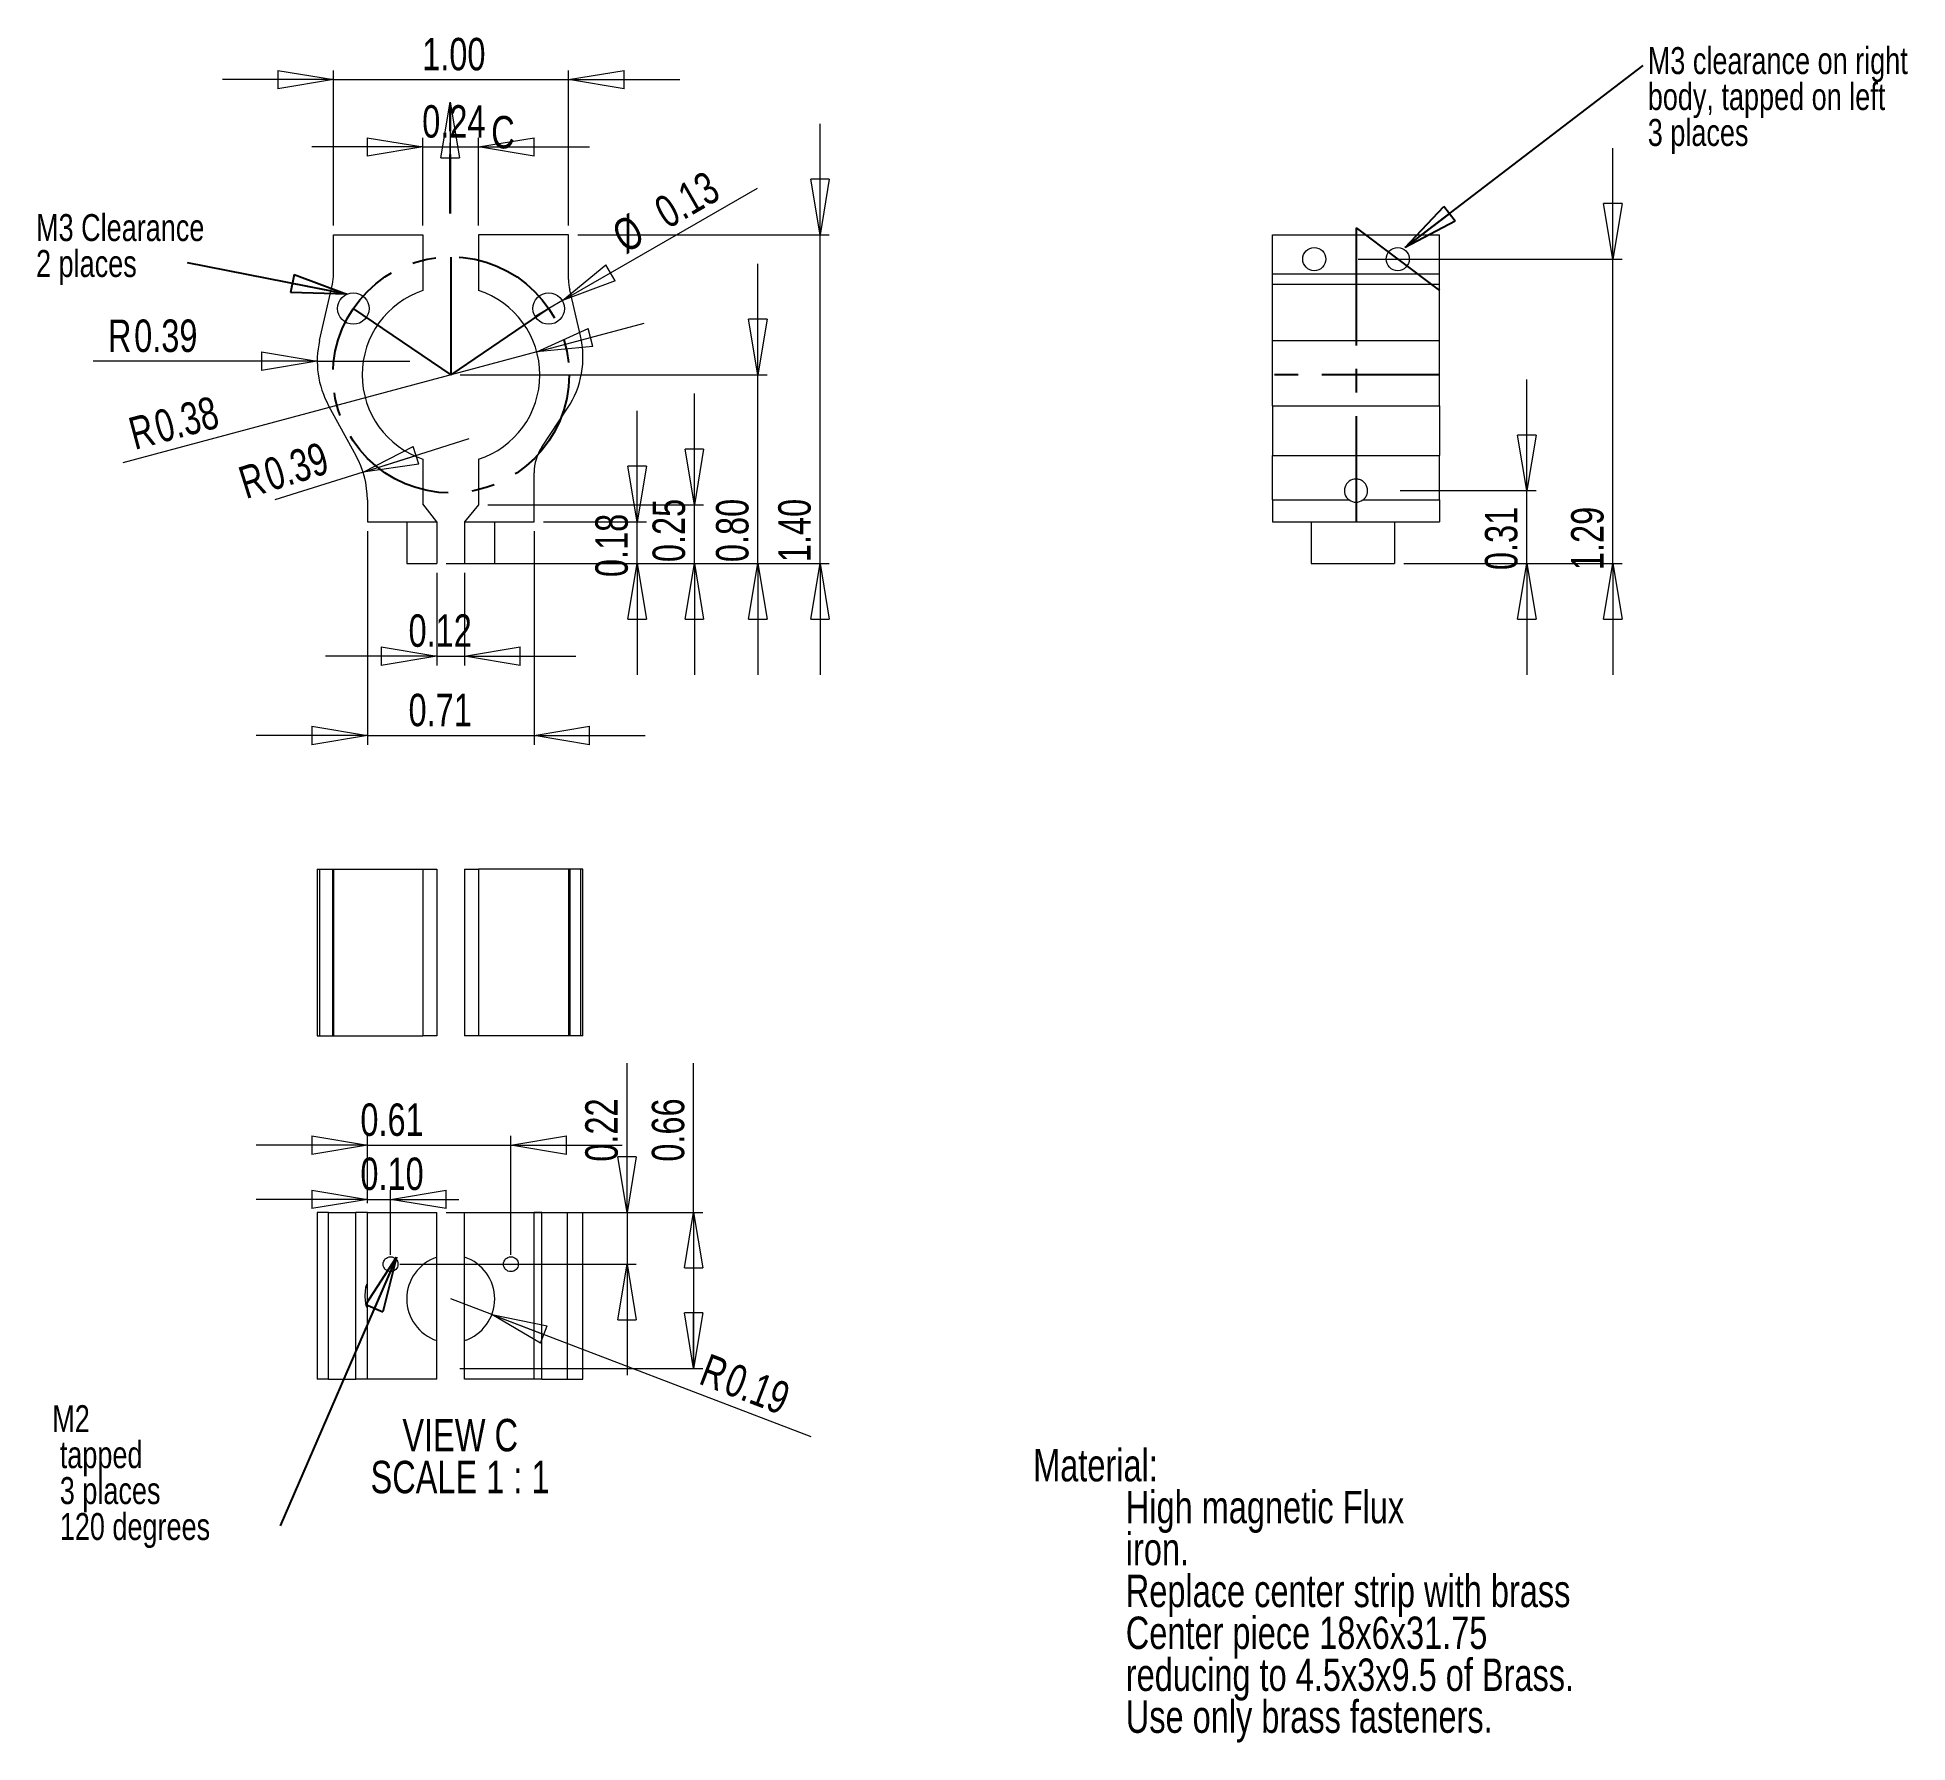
# Model space of a CAD drawing. Header units: inches. Extents: x 0.72 to 8.67, y 1.09 to 8.34.
import ezdxf

# ---------------------------------------------------------------- set-up
doc = ezdxf.new("R2010")
doc.units = ezdxf.units.IN
doc.header["$MEASUREMENT"] = 0
for name, pattern in [('CENTERX2', [0.8, 0.5, -0.1, 0.1, -0.1]), ('HIDDEN', [0.075, 0.05, -0.025]), ('PHANTOM', [0.5, 0.25, -0.05, 0.05, -0.05, 0.05, -0.05])]:
    doc.linetypes.add(name, pattern=pattern)
doc.styles.add('SLDTEXTSTYLE0', font='TXT', dxfattribs={"width": 0.75})
doc.dimstyles.new('SLDDIMSTYLE0', dxfattribs={"dimtxt": 0.137795, "dimasz": 0.23622, "dimexe": 0, "dimexo": 0.0625, "dimgap": 0.034449, "dimtad": 1, "dimtoh": 1, "dimrnd": 1e-09, "dimzin": 12, "dimdsep": 46, "dimtxsty": 'SLDTEXTSTYLE0', "dimblk1": 'CLOSED', "dimblk2": 'CLOSED', "dimsah": 1, "dimcen": 0.09, "dimadec": 0, "dimazin": 0, "dimtfac": 1, "dimtofl": 0, "dimtmove": 1, "dimatfit": 3, "dimldrblk": 'CLOSED', "dimfxl": 1, "dimtolj": 1, "dimtzin": 12, "dimarcsym": 0})
doc.dimstyles.new('SLDDIMSTYLE1', dxfattribs={"dimtxt": 0.137795, "dimasz": 0.23622, "dimexe": 0, "dimexo": 0.0625, "dimgap": 0.034449, "dimtad": 1, "dimtoh": 1, "dimrnd": 1e-09, "dimzin": 12, "dimdsep": 46, "dimtxsty": 'SLDTEXTSTYLE0', "dimblk1": 'CLOSED', "dimblk2": 'CLOSED', "dimsah": 1, "dimcen": 0.09, "dimadec": 0, "dimazin": 0, "dimtfac": 1, "dimtofl": 0, "dimtmove": 0, "dimatfit": 3, "dimldrblk": 'CLOSED', "dimfxl": 1, "dimtolj": 1, "dimtzin": 12, "dimarcsym": 0})
doc.dimstyles.new('SLDDIMSTYLE2', dxfattribs={"dimtxt": 0.137795, "dimasz": 0.23622, "dimexe": 0, "dimexo": 0.0625, "dimgap": 0.034449, "dimtad": 1, "dimtoh": 1, "dimrnd": 1e-09, "dimzin": 12, "dimdsep": 46, "dimtxsty": 'SLDTEXTSTYLE0', "dimblk1": 'CLOSED', "dimblk2": 'CLOSED', "dimsah": 1, "dimcen": 0.09, "dimadec": 0, "dimazin": 0, "dimtfac": 1, "dimtofl": 0, "dimtmove": 0, "dimatfit": 3, "dimldrblk": 'CLOSED', "dimfxl": 1, "dimtolj": 1, "dimtzin": 12, "dimarcsym": 0})
doc.dimstyles.new('SLDDIMSTYLE3', dxfattribs={"dimtxt": 0.137795, "dimasz": 0.23622, "dimexe": 0, "dimexo": 0.0625, "dimgap": 0.034449, "dimtad": 1, "dimtoh": 1, "dimrnd": 1e-09, "dimzin": 12, "dimdsep": 46, "dimtxsty": 'SLDTEXTSTYLE0', "dimblk1": 'CLOSED', "dimblk2": 'CLOSED', "dimsah": 1, "dimcen": 0.09, "dimadec": 0, "dimazin": 0, "dimtfac": 1, "dimtmove": 0, "dimatfit": 3, "dimldrblk": 'CLOSED', "dimfxl": 1, "dimtolj": 1, "dimtzin": 12, "dimarcsym": 0})
doc.dimstyles.new('SLDDIMSTYLE4', dxfattribs={"dimtxt": 0.137795, "dimasz": 0.23622, "dimexe": 0, "dimexo": 0.0625, "dimgap": 0.034449, "dimtad": 1, "dimtoh": 1, "dimrnd": 1e-09, "dimzin": 4, "dimdsep": 46, "dimtxsty": 'SLDTEXTSTYLE0', "dimblk1": 'CLOSED', "dimblk2": 'CLOSED', "dimsah": 1, "dimcen": 0.09, "dimadec": 0, "dimazin": 0, "dimtfac": 1, "dimtofl": 0, "dimtmove": 0, "dimatfit": 3, "dimldrblk": 'CLOSED', "dimfxl": 1, "dimtolj": 1, "dimtzin": 12, "dimarcsym": 0})
doc.dimstyles.new('SLDDIMSTYLE5', dxfattribs={"dimtxt": 0.23622, "dimasz": 0.23622, "dimexe": 0, "dimexo": 0.0625, "dimgap": 0.059055, "dimtad": 0, "dimtih": 1, "dimtoh": 1, "dimdec": 0, "dimrnd": 1e-09, "dimzin": 0, "dimdsep": 46, "dimtxsty": 'Standard', "dimblk1": 'CLOSED', "dimblk2": 'CLOSED', "dimsah": 1, "dimcen": 0.09, "dimadec": 0, "dimazin": 0, "dimtfac": 1, "dimtdec": 0, "dimtofl": 0, "dimtmove": 0, "dimatfit": 3, "dimldrblk": 'CLOSED', "dimfxl": 1, "dimtolj": 1, "dimtzin": 0, "dimarcsym": 0})
doc.dimstyles.new('SLDDIMSTYLE6', dxfattribs={"dimtxt": 0.137795, "dimasz": 0.23622, "dimexe": 0, "dimexo": 0.0625, "dimgap": 0.034449, "dimtad": 1, "dimtoh": 1, "dimrnd": 1e-09, "dimzin": 12, "dimdsep": 46, "dimtxsty": 'SLDTEXTSTYLE0', "dimblk1": 'CLOSED', "dimblk2": 'CLOSED', "dimsah": 1, "dimcen": 0.09, "dimadec": 0, "dimazin": 0, "dimtfac": 1, "dimtofl": 0, "dimtmove": 0, "dimatfit": 3, "dimldrblk": 'CLOSED', "dimfxl": 1, "dimtolj": 1, "dimtzin": 12, "dimarcsym": 0})

# ---------------------------------------------------------------- blocks, each defined once
blk = doc.blocks.new('SW_NOTE_0')
at = {"color": 0, "linetype": 'Continuous', "lineweight": 0, "attachment_point": 1, "style": 'SLDTEXTSTYLE0'}
for s, insert, char_height in [('Material:', (0, 0.1776), 0.1378), ('High magnetic Flux', (0.3937, -0.0005), 0.137795), ('iron.', (0.3937, -0.1787), 0.1378), ('Replace center strip with brass', (0.3937, -0.3569), 0.137795), ('Center piece 18x6x31.75', (0.3937, -0.5351), 0.137795), ('reducing to 4.5x3x9.5 of Brass.', (0.3937, -0.7133), 0.137795), ('Use only brass fasteners.', (0.3937, -0.8914), 0.137795)]:
    blk.add_mtext(s, dxfattribs=dict(at, insert=insert, char_height=char_height))
blk = doc.blocks.new('_CLOSED')
at = {"color": 0, "linetype": 'ByBlock', "lineweight": -2}
for p, q in [((-1, 0.166667), (0, 0)), ((-1, 0.166667), (-1, -0.166667)), ((0, 0), (-1, -0.166667)), ((0, 0), (-1, 0))]:
    blk.add_line(p, q, dxfattribs=at)
blk = doc.blocks.new('*D3')
at = {"color": 7, "linetype": 'Continuous', "lineweight": 0}
for q in [(3.2998, 7.1235), (1.0843, 6.5292)]:
    blk.add_line((2.8435, 7.0011), q, dxfattribs=at)
at = {"color": 7, "linetype": 'Continuous', "lineweight": 0, "xscale": 0.2362204724, "yscale": 0.2362204724, "rotation": 195.0153795132}
blk.add_blockref('_CLOSED', (2.8435, 7.0011, -0.0096), dxfattribs=at)
at = {"color": 7, "linetype": 'Continuous', "lineweight": 0, "char_height": 0.1378, "attachment_point": 1, "rotation": 15, "style": 'SLDTEXTSTYLE0'}
for s, insert in [('0.38', (1.2063, 6.7458)), ('R', (1.0987, 6.717))]:
    blk.add_mtext(s, dxfattribs=dict(at, insert=insert))
blk = doc.blocks.new('*D4')
at = {"color": 7, "linetype": 'Continuous', "lineweight": 0}
for p, q in [((3.2698, 6.2784), (3.2698, 6.7508)), ((2.8712, 6.2784), (3.3091, 6.2784)), ((3.2698, 6.1012), (3.2698, 6.2784)), ((2.4578, 6.1012), (3.3091, 6.1012)), ((3.2698, 6.1012), (3.2698, 5.6288))]:
    blk.add_line(p, q, dxfattribs=at)
at = {"color": 7, "linetype": 'Continuous', "lineweight": 0, "xscale": 0.2362204724, "yscale": 0.2362204724}
for p, rotation in [((3.2698, 6.2784, -0.0096), 270), ((3.2698, 6.1012, -0.0096), 90)]:
    blk.add_blockref('_CLOSED', p, dxfattribs=dict(at, rotation=rotation))
at = {"color": 7, "linetype": 'Continuous', "lineweight": 0, "insert": (3.0921, 6.0439), "char_height": 0.1378, "attachment_point": 1, "rotation": 90, "style": 'SLDTEXTSTYLE0'}
blk.add_mtext('0.18', dxfattribs=at)
blk = doc.blocks.new('*D5')
at = {"color": 7, "linetype": 'Continuous', "lineweight": 0}
for p, q in [((3.513, 6.3516), (3.513, 6.8241)), ((2.635, 6.3516), (3.5524, 6.3516)), ((3.513, 6.1012), (3.513, 6.3516)), ((2.7039, 6.1012), (3.5524, 6.1012)), ((3.513, 6.1012), (3.513, 5.6288))]:
    blk.add_line(p, q, dxfattribs=at)
at = {"color": 7, "linetype": 'Continuous', "lineweight": 0, "xscale": 0.2362204724, "yscale": 0.2362204724}
for p, rotation in [((3.513, 6.3516, -0.0096), 270), ((3.513, 6.1012, -0.0096), 90)]:
    blk.add_blockref('_CLOSED', p, dxfattribs=dict(at, rotation=rotation))
at = {"color": 7, "linetype": 'Continuous', "lineweight": 0, "insert": (3.3354, 6.1074), "char_height": 0.1378, "attachment_point": 1, "rotation": 90, "style": 'SLDTEXTSTYLE0'}
blk.add_mtext('0.25', dxfattribs=at)
blk = doc.blocks.new('*D6')
at = {"color": 7, "linetype": 'Continuous', "lineweight": 0}
for q in [(2.5555, 6.6324), (1.7295, 6.3717)]:
    blk.add_line((2.1049, 6.4902), q, dxfattribs=at)
at = {"color": 7, "linetype": 'Continuous', "lineweight": 0, "xscale": 0.2362204724, "yscale": 0.2362204724, "rotation": 197.5111524532}
blk.add_blockref('_CLOSED', (2.1049, 6.4902, -0.0096), dxfattribs=at)
at = {"color": 7, "linetype": 'Continuous', "lineweight": 0, "char_height": 0.1378, "attachment_point": 1, "rotation": 17.51115, "style": 'SLDTEXTSTYLE0'}
for s, insert in [('0.39', (1.6715, 6.5397)), ('R', (1.5653, 6.5062))]:
    blk.add_mtext(s, dxfattribs=dict(at, insert=insert))
blk = doc.blocks.new('*D7')
at = {"color": 7, "linetype": 'Continuous', "lineweight": 0}
for q in [(0.9582, 6.9616), (2.304, 6.9616)]:
    blk.add_line((1.9103, 6.9616), q, dxfattribs=at)
at = {"color": 7, "linetype": 'Continuous', "lineweight": 0, "xscale": 0.2362204724, "yscale": 0.2362204724}
blk.add_blockref('_CLOSED', (1.9103, 6.9616, -0.0096), dxfattribs=at)
at = {"color": 7, "linetype": 'Continuous', "lineweight": 0, "char_height": 0.1378, "attachment_point": 1, "style": 'SLDTEXTSTYLE0'}
for s, insert in [('R', (1.0207, 7.1387)), ('0.39', (1.1322, 7.1387))]:
    blk.add_mtext(s, dxfattribs=dict(at, insert=insert))
blk = doc.blocks.new('*D8')
at = {"color": 7, "linetype": 'Continuous', "lineweight": 0}
for q in [(3.7811, 7.6977), (2.836, 7.1521)]:
    blk.add_line((2.952, 7.219), q, dxfattribs=at)
at = {"color": 7, "linetype": 'Continuous', "lineweight": 0, "xscale": 0.2362204724, "yscale": 0.2362204724, "rotation": 210}
blk.add_blockref('_CLOSED', (2.952, 7.219, -0.0096), dxfattribs=at)
at = {"color": 7, "linetype": 'Continuous', "lineweight": 0, "char_height": 0.1378, "attachment_point": 1, "rotation": 30, "style": 'SLDTEXTSTYLE0'}
for s, insert in [('0.13', (3.3302, 7.6409)), ('%%c', (3.1504, 7.5371))]:
    blk.add_mtext(s, dxfattribs=dict(at, insert=insert))
blk = doc.blocks.new('*D9')
at = {"color": 7, "linetype": 'Continuous', "lineweight": 0}
for p, q in [((3.7828, 6.9034), (3.7828, 7.3758)), ((2.5182, 6.9034), (3.8222, 6.9034)), ((3.7828, 6.1012), (3.7828, 6.9034)), ((2.7039, 6.1012), (3.8222, 6.1012)), ((3.7828, 6.1012), (3.7828, 5.6288))]:
    blk.add_line(p, q, dxfattribs=at)
at = {"color": 7, "linetype": 'Continuous', "lineweight": 0, "xscale": 0.2362204724, "yscale": 0.2362204724}
for p, rotation in [((3.7828, 6.9034, -0.0096), 270), ((3.7828, 6.1012, -0.0096), 90)]:
    blk.add_blockref('_CLOSED', p, dxfattribs=dict(at, rotation=rotation))
at = {"color": 7, "linetype": 'Continuous', "lineweight": 0, "insert": (3.6052, 6.1074), "char_height": 0.1378, "attachment_point": 1, "rotation": 90, "style": 'SLDTEXTSTYLE0'}
blk.add_mtext('0.80', dxfattribs=at)
blk = doc.blocks.new('*D10')
at = {"color": 7, "linetype": 'Continuous', "lineweight": 0}
for p, q in [((4.0472, 7.4988), (4.0472, 7.9712)), ((3.0178, 7.4988), (4.0866, 7.4988)), ((4.0472, 6.1012), (4.0472, 7.4988)), ((2.7039, 6.1012), (4.0866, 6.1012)), ((4.0472, 6.1012), (4.0472, 5.6288))]:
    blk.add_line(p, q, dxfattribs=at)
at = {"color": 7, "linetype": 'Continuous', "lineweight": 0, "xscale": 0.2362204724, "yscale": 0.2362204724}
for p, rotation in [((4.0472, 7.4988, -0.0096), 270), ((4.0472, 6.1012, -0.0096), 90)]:
    blk.add_blockref('_CLOSED', p, dxfattribs=dict(at, rotation=rotation))
at = {"color": 7, "linetype": 'Continuous', "lineweight": 0, "insert": (3.8696, 6.1074), "char_height": 0.1378, "attachment_point": 1, "rotation": 90, "style": 'SLDTEXTSTYLE0'}
blk.add_mtext('1.40', dxfattribs=at)
blk = doc.blocks.new('*D11')
at = {"color": 7, "linetype": 'Continuous', "lineweight": 0}
for p, q in [((2.3594, 7.8722), (1.8869, 7.8722)), ((2.3594, 7.5381), (2.3594, 7.9116)), ((2.3594, 7.8722), (2.5956, 7.8722)), ((2.5956, 7.5381), (2.5956, 7.9116)), ((2.5956, 7.8722), (3.068, 7.8722))]:
    blk.add_line(p, q, dxfattribs=at)
at = {"color": 7, "linetype": 'Continuous', "lineweight": 0, "xscale": 0.2362204724, "yscale": 0.2362204724}
for p, rotation in [((2.3594, 7.8722, -0.0096), 360), ((2.5956, 7.8722, -0.0096), 180)]:
    blk.add_blockref('_CLOSED', p, dxfattribs=dict(at, rotation=rotation))
at = {"color": 7, "linetype": 'Continuous', "lineweight": 0, "insert": (2.3564, 8.0498), "char_height": 0.1378, "attachment_point": 1, "style": 'SLDTEXTSTYLE0'}
blk.add_mtext('0.24', dxfattribs=at)
blk = doc.blocks.new('*D12')
at = {"color": 7, "linetype": 'Continuous', "lineweight": 0}
for p, q in [((1.9796, 7.5381), (1.9796, 8.1977)), ((2.9784, 7.5381), (2.9784, 8.1977)), ((1.9796, 8.1583), (1.5072, 8.1583)), ((1.9796, 8.1583), (2.9784, 8.1583)), ((2.9784, 8.1583), (3.4509, 8.1583))]:
    blk.add_line(p, q, dxfattribs=at)
at = {"color": 7, "linetype": 'Continuous', "lineweight": 0, "xscale": 0.2362204724, "yscale": 0.2362204724}
blk.add_blockref('_CLOSED', (1.9796, 8.1583, -0.0096), dxfattribs=at)
at = {"color": 7, "linetype": 'Continuous', "lineweight": 0, "xscale": 0.2362204724, "yscale": 0.2362204724, "rotation": 180}
blk.add_blockref('_CLOSED', (2.9784, 8.1583, -0.0096), dxfattribs=at)
at = {"color": 7, "linetype": 'Continuous', "lineweight": 0, "insert": (2.3564, 8.3359), "char_height": 0.1378, "attachment_point": 1, "style": 'SLDTEXTSTYLE0'}
blk.add_mtext('1.00', dxfattribs=at)
blk = doc.blocks.new('*D13')
at = {"color": 7, "linetype": 'Continuous', "lineweight": 0}
for p, q in [((2.4184, 6.0619), (2.4184, 5.6682)), ((2.5365, 6.0619), (2.5365, 5.6682)), ((2.4184, 5.7075), (1.946, 5.7075)), ((2.4184, 5.7075), (2.5365, 5.7075)), ((2.5365, 5.7075), (3.009, 5.7075))]:
    blk.add_line(p, q, dxfattribs=at)
at = {"color": 7, "linetype": 'Continuous', "lineweight": 0, "xscale": 0.2362204724, "yscale": 0.2362204724}
for p, rotation in [((2.4184, 5.7075, -0.0096), 360), ((2.5365, 5.7075, -0.0096), 180)]:
    blk.add_blockref('_CLOSED', p, dxfattribs=dict(at, rotation=rotation))
at = {"color": 7, "linetype": 'Continuous', "lineweight": 0, "insert": (2.2983, 5.8852), "char_height": 0.1378, "attachment_point": 1, "style": 'SLDTEXTSTYLE0'}
blk.add_mtext('0.12', dxfattribs=at)
blk = doc.blocks.new('*D14')
at = {"color": 7, "linetype": 'Continuous', "lineweight": 0}
for p, q in [((2.1232, 6.239), (2.1232, 5.3307)), ((2.8318, 6.239), (2.8318, 5.3307)), ((2.1232, 5.3701), (1.6507, 5.3701)), ((2.1232, 5.3701), (2.8318, 5.3701)), ((2.8318, 5.3701), (3.3043, 5.3701))]:
    blk.add_line(p, q, dxfattribs=at)
at = {"color": 7, "linetype": 'Continuous', "lineweight": 0, "xscale": 0.2362204724, "yscale": 0.2362204724}
for p, rotation in [((2.1232, 5.3701, -0.0096), 360), ((2.8318, 5.3701, -0.0096), 180)]:
    blk.add_blockref('_CLOSED', p, dxfattribs=dict(at, rotation=rotation))
at = {"color": 7, "linetype": 'Continuous', "lineweight": 0, "insert": (2.2983, 5.5477), "char_height": 0.1378, "attachment_point": 1, "style": 'SLDTEXTSTYLE0'}
blk.add_mtext('0.71', dxfattribs=at)
blk = doc.blocks.new('SW_NOTE_1')
at = {"color": 0, "linetype": 'Continuous', "lineweight": 0, "attachment_point": 1, "style": 'SLDTEXTSTYLE0'}
for s, insert, char_height in [('M3 Clearance', (-0.643, 0.2074), 0.114583), ('2 places', (-0.643, 0.0547), 0.11458)]:
    blk.add_mtext(s, dxfattribs=dict(at, insert=insert, char_height=char_height))
blk = doc.blocks.new('SW_PROJECTIONARROW_0')
at = {"color": 0, "linetype": 'HIDDEN', "lineweight": 0}
blk.add_line((2.475, 7.59), (2.475, 8.0625), dxfattribs=at)
blk.add_line((2.475, 7.59), (2.475, 8.0625), dxfattribs=at)
at = {"color": 0, "linetype": 'PHANTOM', "lineweight": 30}
blk.add_line((2.475, 7.59), (2.475, 8.0625), dxfattribs=at)
at = {"color": 0, "linetype": 'Continuous', "lineweight": 15, "xscale": 0.2362204724, "yscale": 0.2362204724, "rotation": 90}
blk.add_blockref('_CLOSED', (2.475, 8.0625), dxfattribs=at)
blk.add_blockref('_CLOSED', (2.475, 8.0625), dxfattribs=at)
at = {"color": 0, "linetype": 'Continuous', "lineweight": 15, "insert": (2.6498, 8.0039), "char_height": 0.1378, "attachment_point": 1, "style": 'SLDTEXTSTYLE0'}
blk.add_mtext('C', dxfattribs=at)
blk.add_mtext('C', dxfattribs=at)
blk = doc.blocks.new('*D17')
at = {"color": 7, "linetype": 'Continuous', "lineweight": 0}
for p, q in [((7.0507, 6.4114), (7.0507, 6.8838)), ((6.512, 6.4114), (7.09, 6.4114)), ((7.0507, 6.1012), (7.0507, 6.4114)), ((6.5283, 6.1012), (7.09, 6.1012)), ((7.0507, 6.1012), (7.0507, 5.6288))]:
    blk.add_line(p, q, dxfattribs=at)
at = {"color": 7, "linetype": 'Continuous', "lineweight": 0, "xscale": 0.2362204724, "yscale": 0.2362204724}
for p, rotation in [((7.0507, 6.4114, 0.0015), 270), ((7.0507, 6.1012, 0.0015), 90)]:
    blk.add_blockref('_CLOSED', p, dxfattribs=dict(at, rotation=rotation))
at = {"color": 7, "linetype": 'Continuous', "lineweight": 0, "insert": (6.873, 6.0735), "char_height": 0.1378, "attachment_point": 1, "rotation": 90, "style": 'SLDTEXTSTYLE0'}
blk.add_mtext('0.31', dxfattribs=at)
blk = doc.blocks.new('*D18')
at = {"color": 7, "linetype": 'Continuous', "lineweight": 0}
for p, q in [((7.4169, 7.3954), (7.4169, 7.8678)), ((6.3348, 7.3954), (7.4562, 7.3954)), ((7.4169, 6.1012), (7.4169, 7.3954)), ((6.5283, 6.1012), (7.4562, 6.1012)), ((7.4169, 6.1012), (7.4169, 5.6288))]:
    blk.add_line(p, q, dxfattribs=at)
at = {"color": 7, "linetype": 'Continuous', "lineweight": 0, "xscale": 0.2362204724, "yscale": 0.2362204724}
for p, rotation in [((7.4169, 7.3954, 0.0015), 270), ((7.4169, 6.1012, 0.0015), 90)]:
    blk.add_blockref('_CLOSED', p, dxfattribs=dict(at, rotation=rotation))
at = {"color": 7, "linetype": 'Continuous', "lineweight": 0, "insert": (7.2392, 6.0735), "char_height": 0.1378, "attachment_point": 1, "rotation": 90, "style": 'SLDTEXTSTYLE0'}
blk.add_mtext('1.29', dxfattribs=at)
blk = doc.blocks.new('SW_NOTE_2')
at = {"color": 0, "linetype": 'Continuous', "lineweight": 0, "attachment_point": 1, "style": 'SLDTEXTSTYLE0'}
for s, insert, char_height in [('M3 clearance on right ', (0.0197, 0.0785), 0.114583), ('body, tapped on left', (0.0197, -0.0742), 0.114583), ('3 places', (0.0197, -0.227), 0.11458)]:
    blk.add_mtext(s, dxfattribs=dict(at, insert=insert, char_height=char_height))
blk = doc.blocks.new('*D20')
at = {"color": 7, "linetype": 'Continuous', "lineweight": 0}
for q in [(2.4775, 2.9753), (4.0076, 2.3905)]:
    blk.add_line((2.6522, 2.9085), q, dxfattribs=at)
at = {"color": 7, "linetype": 'Continuous', "lineweight": 0, "xscale": 0.2362204724, "yscale": 0.2362204724, "rotation": 159.0837631626}
blk.add_blockref('_CLOSED', (2.6522, 2.9085, 0.7027), dxfattribs=at)
at = {"color": 7, "linetype": 'Continuous', "lineweight": 0, "char_height": 0.1378, "attachment_point": 1, "rotation": 339.08376, "style": 'SLDTEXTSTYLE0'}
for s, insert in [('R', (3.5755, 2.7454)), ('0.19', (3.6796, 2.7056))]:
    blk.add_mtext(s, dxfattribs=dict(at, insert=insert))
blk = doc.blocks.new('*D21')
at = {"color": 7, "linetype": 'Continuous', "lineweight": 0}
for p, q in [((2.1232, 3.3825), (2.1232, 3.4378)), ((2.2218, 3.1623), (2.2218, 3.4378)), ((2.1232, 3.3984), (1.6507, 3.3984)), ((2.1232, 3.3984), (2.2218, 3.3984)), ((2.2218, 3.3984), (2.5125, 3.3984))]:
    blk.add_line(p, q, dxfattribs=at)
at = {"color": 7, "linetype": 'Continuous', "lineweight": 0, "xscale": 0.2362204724, "yscale": 0.2362204724}
blk.add_blockref('_CLOSED', (2.1232, 3.3984, 0.7027), dxfattribs=at)
at = {"color": 7, "linetype": 'Continuous', "lineweight": 0, "xscale": 0.2362204724, "yscale": 0.2362204724, "rotation": 180}
blk.add_blockref('_CLOSED', (2.2218, 3.3984, 0.7027), dxfattribs=at)
at = {"color": 7, "linetype": 'Continuous', "lineweight": 0, "insert": (2.0937, 3.5761), "char_height": 0.1378, "attachment_point": 1, "style": 'SLDTEXTSTYLE0'}
blk.add_mtext('0.10', dxfattribs=at)
blk = doc.blocks.new('*D22')
at = {"color": 7, "linetype": 'Continuous', "lineweight": 0}
for p, q in [((2.1232, 3.3825), (2.1232, 3.668)), ((2.7332, 3.1623), (2.7332, 3.668)), ((2.1232, 3.6286), (1.6507, 3.6286)), ((2.1232, 3.6286), (2.7332, 3.6286)), ((2.7332, 3.6286), (3.2056, 3.6286))]:
    blk.add_line(p, q, dxfattribs=at)
at = {"color": 7, "linetype": 'Continuous', "lineweight": 0, "xscale": 0.2362204724, "yscale": 0.2362204724}
blk.add_blockref('_CLOSED', (2.1232, 3.6286, 0.7027), dxfattribs=at)
at = {"color": 7, "linetype": 'Continuous', "lineweight": 0, "xscale": 0.2362204724, "yscale": 0.2362204724, "rotation": 180}
blk.add_blockref('_CLOSED', (2.7332, 3.6286, 0.7027), dxfattribs=at)
at = {"color": 7, "linetype": 'Continuous', "lineweight": 0, "insert": (2.0937, 3.8062), "char_height": 0.1378, "attachment_point": 1, "style": 'SLDTEXTSTYLE0'}
blk.add_mtext('0.61', dxfattribs=at)
blk = doc.blocks.new('*D23')
at = {"color": 7, "linetype": 'Continuous', "lineweight": 0}
for p, q in [((3.2269, 3.3432), (3.2269, 3.9775)), ((2.4578, 3.3432), (3.2663, 3.3432)), ((3.2269, 3.3432), (3.2269, 3.1229)), ((2.2611, 3.1229), (3.2663, 3.1229)), ((3.2269, 3.1229), (3.2269, 2.6505))]:
    blk.add_line(p, q, dxfattribs=at)
at = {"color": 7, "linetype": 'Continuous', "lineweight": 0, "xscale": 0.2362204724, "yscale": 0.2362204724}
for p, rotation in [((3.2269, 3.3432, 0.7027), 270), ((3.2269, 3.1229, 0.7027), 90)]:
    blk.add_blockref('_CLOSED', p, dxfattribs=dict(at, rotation=rotation))
at = {"color": 7, "linetype": 'Continuous', "lineweight": 0, "insert": (3.0493, 3.5587), "char_height": 0.1378, "attachment_point": 1, "rotation": 90, "style": 'SLDTEXTSTYLE0'}
blk.add_mtext('0.22', dxfattribs=at)
blk = doc.blocks.new('*D24')
at = {"color": 7, "linetype": 'Continuous', "lineweight": 0}
for p, q in [((3.5098, 3.3432), (3.5098, 3.9775)), ((3.0791, 3.3432), (3.5492, 3.3432)), ((3.5098, 3.3432), (3.5098, 2.68)), ((2.5169, 2.68), (3.5492, 2.68))]:
    blk.add_line(p, q, dxfattribs=at)
at = {"color": 7, "linetype": 'Continuous', "lineweight": 0, "xscale": 0.2362204724, "yscale": 0.2362204724}
for p, rotation in [((3.5098, 3.3432, 0.7027), 90), ((3.5098, 2.68, 0.7027), 270)]:
    blk.add_blockref('_CLOSED', p, dxfattribs=dict(at, rotation=rotation))
at = {"color": 7, "linetype": 'Continuous', "lineweight": 0, "insert": (3.3322, 3.5587), "char_height": 0.1378, "attachment_point": 1, "rotation": 90, "style": 'SLDTEXTSTYLE0'}
blk.add_mtext('0.66', dxfattribs=at)
blk = doc.blocks.new('SW_NOTE_3')
at = {"color": 0, "linetype": 'Continuous', "lineweight": 0, "attachment_point": 1, "style": 'SLDTEXTSTYLE0'}
for s, insert, char_height in [('VIEW C ', (0, 0.1776), 0.1378), ('SCALE 1 : 1', (-0.1353, -0.0005), 0.137795)]:
    blk.add_mtext(s, dxfattribs=dict(at, insert=insert, char_height=char_height))
blk = doc.blocks.new('SW_NOTE_4')
at = {"color": 0, "linetype": 'Continuous', "lineweight": 0, "attachment_point": 1, "style": 'SLDTEXTSTYLE0'}
for s, insert, char_height in [('M2 ', (-0.9684, 0.513), 0.11458), (' tapped', (-0.9684, 0.3602), 0.11458), (' 3 places', (-0.9684, 0.2074), 0.11458), (' 120 degrees', (-0.9684, 0.0546), 0.114583)]:
    blk.add_mtext(s, dxfattribs=dict(at, insert=insert, char_height=char_height))

msp = doc.modelspace()

# ---------------------------------------------------------------- linework, layer by layer
at = {"color": 7, "linetype": 'Continuous', "lineweight": 15}
for p, q in [((1.9796, 7.3322), (1.9796, 7.4988)), ((1.9796, 7.4988), (2.3594, 7.4988)), ((2.3594, 7.4988), (2.3594, 7.2615)), ((2.5956, 7.4988), (2.5956, 7.2624)), ((2.9784, 7.4988), (2.5956, 7.4988)), ((2.9784, 7.3091), (2.9784, 7.4988)), ((5.9707, 7.4988), (6.6793, 7.4988)), ((5.9707, 7.3322), (5.9707, 7.4988)), ((6.6793, 7.3322), (6.6793, 7.4988)), ((5.9707, 7.3322), (6.6793, 7.3322)), ((5.9707, 7.2885), (5.9707, 7.3322)), ((6.6793, 7.2885), (6.6793, 7.3322)), ((1.9201, 7.0491), (1.9747, 7.2885)), ((3.0293, 7.0688), (2.9836, 7.2642)), ((5.9707, 7.2885), (6.6793, 7.2885)), ((5.9707, 7.0491), (5.9707, 7.2885)), ((6.6793, 7.0491), (6.6793, 7.2885)), ((5.9707, 6.7724), (5.9707, 7.0491)), ((5.9707, 7.0491), (6.6793, 7.0491)), ((6.6793, 6.7724), (6.6793, 7.0491)), ((1.9588, 6.7724), (2.0747, 6.561)), ((2.8645, 6.5959), (2.9743, 6.7618)), ((5.9707, 6.7724), (6.6793, 6.7724)), ((5.9707, 6.7724), (5.9707, 6.561)), ((6.6793, 6.7724), (6.6793, 6.561)), ((2.3594, 6.5453), (2.3594, 6.3545)), ((2.5956, 6.5444), (2.5956, 6.3516)), ((5.9707, 6.561), (6.6793, 6.561)), ((5.9707, 6.3717), (5.9707, 6.561)), ((6.6793, 6.3717), (6.6793, 6.561)), ((2.8318, 6.2784), (2.8318, 6.4873)), ((2.1232, 6.3717), (2.1232, 6.2784)), ((5.9707, 6.3717), (6.2959, 6.3717)), ((5.9707, 6.3717), (5.9707, 6.2784)), ((6.3541, 6.3717), (6.6793, 6.3717)), ((6.6793, 6.3717), (6.6793, 6.2784)), ((2.4184, 6.2784), (2.3594, 6.3545)), ((2.5956, 6.3516), (2.5365, 6.2784)), ((2.1232, 6.2784), (2.4184, 6.2784)), ((2.4184, 6.2784), (2.4184, 6.1012)), ((2.5365, 6.2784), (2.8318, 6.2784)), ((2.5365, 6.2784), (2.5365, 6.1012)), ((5.9707, 6.2784), (6.6793, 6.2784)), ((6.134, 6.2784), (6.134, 6.1012)), ((6.4889, 6.2784), (6.4889, 6.1012)), ((2.2905, 6.1012), (2.4184, 6.1012)), ((2.5365, 6.1012), (2.6645, 6.1012)), ((6.134, 6.1012), (6.4889, 6.1012)), ((1.9103, 4.8024), (1.9201, 4.8024)), ((1.9201, 4.8024), (1.9201, 4.0937)), ((1.9201, 4.8024), (1.9747, 4.8024)), ((1.9747, 4.8024), (1.9747, 4.0937)), ((1.9747, 4.8024), (1.9796, 4.8024)), ((1.9796, 4.8024), (1.9796, 4.0937)), ((1.9796, 4.8024), (2.3594, 4.8024)), ((2.1013, 4.8024), (2.3594, 4.8024)), ((2.3594, 4.8024), (2.3594, 4.0937)), ((2.3594, 4.8024), (2.4184, 4.8024)), ((2.4184, 4.8024), (2.4184, 4.639)), ((2.5365, 4.8024), (2.5365, 4.639)), ((2.5365, 4.8024), (2.5956, 4.8024)), ((2.5956, 4.8024), (2.5956, 4.0937)), ((2.9784, 4.8024), (2.5956, 4.8024)), ((2.9784, 4.8024), (2.9784, 4.0937)), ((2.9836, 4.8024), (2.9784, 4.8024)), ((2.9836, 4.8024), (2.9836, 4.0937)), ((3.0293, 4.8024), (2.9836, 4.8024)), ((3.0293, 4.8024), (3.0293, 4.0937)), ((3.0397, 4.8024), (3.0293, 4.8024)), ((2.4184, 4.639), (2.4184, 4.2842)), ((2.5365, 4.639), (2.5365, 4.2842)), ((2.4184, 4.2842), (2.4184, 4.0937)), ((2.5365, 4.2842), (2.5365, 4.0937)), ((1.9103, 4.0937), (1.9201, 4.0937)), ((1.9201, 4.0937), (1.9747, 4.0937)), ((1.9747, 4.0937), (1.9796, 4.0937)), ((1.9796, 4.0937), (2.3594, 4.0937)), ((2.1013, 4.0937), (2.3594, 4.0937)), ((2.4184, 4.0937), (2.3594, 4.0937)), ((2.5956, 4.0937), (2.5365, 4.0937)), ((2.9784, 4.0937), (2.5956, 4.0937)), ((2.8563, 4.0937), (2.5956, 4.0937)), ((2.9836, 4.0937), (2.9784, 4.0937)), ((3.0293, 4.0937), (2.9836, 4.0937)), ((3.0397, 4.0937), (3.0293, 4.0937)), ((1.9588, 3.3432), (1.9103, 3.3432)), ((1.9588, 2.6345), (1.9588, 3.3432)), ((1.9588, 3.3432), (2.0747, 3.3432)), ((2.0747, 2.6345), (2.0747, 3.3432)), ((2.1232, 3.3432), (2.0747, 3.3432)), ((2.1232, 3.3432), (2.1013, 3.3432)), ((2.1232, 2.6345), (2.1232, 3.3432)), ((2.1232, 3.3432), (2.4184, 3.3432)), ((2.4184, 3.1527), (2.4184, 3.3432)), ((2.5365, 3.1527), (2.5365, 3.3432)), ((2.5365, 3.3432), (2.8318, 3.3432)), ((2.5956, 3.3432), (2.8318, 3.3432)), ((2.8318, 2.6345), (2.8318, 3.3432)), ((2.8645, 3.3432), (2.8318, 3.3432)), ((2.8645, 2.6345), (2.8645, 3.3432)), ((2.8645, 3.3432), (2.9743, 3.3432)), ((2.9743, 2.6345), (2.9743, 3.3432)), ((2.9743, 3.3432), (3.0397, 3.3432)), ((2.4184, 2.7979), (2.4184, 3.1527)), ((2.5365, 2.7979), (2.5365, 3.1527)), ((2.4184, 2.6345), (2.4184, 2.7979)), ((2.5365, 2.6345), (2.5365, 2.7979)), ((1.9588, 2.6345), (1.9103, 2.6345)), ((1.9588, 2.6345), (2.0747, 2.6345)), ((2.1232, 2.6345), (2.0747, 2.6345)), ((2.3594, 2.6345), (2.1013, 2.6345)), ((2.4184, 2.6345), (2.1232, 2.6345)), ((2.8318, 2.6345), (2.5365, 2.6345)), ((2.8563, 2.6345), (2.5956, 2.6345)), ((2.8645, 2.6345), (2.8318, 2.6345)), ((2.8645, 2.6345), (2.9743, 2.6345)), ((2.9743, 2.6345), (3.0397, 2.6345))]:
    msp.add_line(p, q, dxfattribs=at)
at = {"color": 7, "linetype": 'CENTERX2'}
for p, q in [((6.325, 7.5284), (6.325, 6.2784)), ((6.325, 7.5284), (6.6793, 7.2624)), ((2.4788, 6.9034), (2.4788, 7.4054)), ((2.4788, 6.9034), (2.0636, 7.1855)), ((2.4788, 6.9034), (2.894, 7.1855)), ((6.6793, 6.9034), (5.9707, 6.9034))]:
    msp.add_line(p, q, dxfattribs=at)
msp.add_circle((2.4788, 6.9034), 0.502, dxfattribs=at)
at = {"color": 7, "linetype": 'Continuous', "lineweight": 15}
for centre, radius in [((6.1478, 7.3954), 0.0492), ((6.5022, 7.3954), 0.0492), ((2.0636, 7.1855), 0.0669), ((2.894, 7.1855), 0.0669), ((2.2218, 3.1229), 0.0315), ((2.7332, 3.1229), 0.0315)]:
    msp.add_circle(centre, radius, dxfattribs=at)
for centre, radius, start, end in [((1.7828, 7.3322), 0.1969, 347.16304, 0), ((2.4788, 6.9034), 0.3775, 108.44513, 251.55487), ((2.4788, 6.9034), 0.3775, 288.02026, 71.97974), ((3.1753, 7.3091), 0.1969, 180, 193.16781), ((2.304, 6.9616), 0.3937, 167.16304, 208.73747), ((2.646, 6.9791), 0.3937, 326.49915, 13.16781), ((1.7295, 6.3717), 0.3937, 0, 28.73747), ((3.0287, 6.4873), 0.1969, 146.49915, 180), ((6.325, 6.4114), 0.0492, 233.69915, 306.30085), ((2.4775, 2.9753), 0.187, 108.40848, 251.59152), ((2.4775, 2.9753), 0.187, 288.40848, 71.59152)]:
    msp.add_arc(centre, radius, start, end, dxfattribs=at)
for points in [[(6.3541, 6.3717), (6.3583, 6.3748), (6.362, 6.3785), (6.368, 6.3869), (6.3703, 6.3916), (6.375, 6.4063), (6.3749, 6.4171), (6.3685, 6.4365), (6.3622, 6.4452), (6.3498, 6.4542), (6.3451, 6.4566), (6.3354, 6.4598), (6.3302, 6.4606), (6.3147, 6.4606), (6.3044, 6.4572), (6.2878, 6.4452), (6.2815, 6.4365), (6.2751, 6.4171), (6.275, 6.4064), (6.2812, 6.3866), (6.2875, 6.3779), (6.2959, 6.3717)], [(2.1232, 3.018), (2.1232, 3.0222), (2.1231, 3.0258), (2.1229, 3.0318), (2.1227, 3.0342), (2.1218, 3.0389), (2.1207, 3.0388), (2.1179, 3.0324), (2.1163, 3.026), (2.1144, 3.0136), (2.1139, 3.009), (2.1132, 2.9992), (2.113, 2.994), (2.113, 2.9786), (2.1138, 2.9682), (2.1163, 2.9516), (2.1179, 2.9453), (2.1207, 2.9389), (2.1218, 2.9388), (2.123, 2.9451), (2.1232, 2.9513), (2.1232, 2.9597)]]:
    msp.add_open_spline(points, degree=3, knots=[0, 0, 0, 0, 0.0625, 0.0625, 0.125, 0.125, 0.25, 0.25, 0.375, 0.375, 0.4375, 0.4375, 0.5, 0.5, 0.625, 0.625, 0.75, 0.75, 0.875, 0.875, 1, 1, 1, 1], dxfattribs=at)
for points in [[(2.2905, 6.2784), (2.2905, 6.1012)], [(2.6645, 6.1012), (2.6645, 6.2784)], [(1.9103, 4.8024), (1.9103, 4.0937)], [(3.0397, 4.0937), (3.0397, 4.8024)], [(1.9103, 3.3432), (1.9103, 2.6345)], [(3.0397, 2.6345), (3.0397, 3.3432)]]:
    msp.add_open_spline(points, degree=1, dxfattribs=at)

# ---------------------------------------------------------------- block references
at = {"color": 7, "linetype": 'Continuous', "lineweight": 0}
for name, p in [('SW_NOTE_2', (7.5453, 8.2181)), ('SW_NOTE_1', (1.3582, 7.3794)), ('SW_NOTE_4', (1.7526, 2.0104)), ('SW_NOTE_3', (2.2722, 2.2875)), ('SW_NOTE_0', (4.9529, 2.1599))]:
    msp.add_blockref(name, p, dxfattribs=at)
at = {"color": 7, "linetype": 'Continuous', "lineweight": 15}
msp.add_blockref('SW_PROJECTIONARROW_0', (0, 0), dxfattribs=at)

# ---------------------------------------------------------------- dimensions: what is measured, and where the dimension line sits
at = {"color": 7, "linetype": 'Continuous', "lineweight": 0}
for base, p1, p2, dimstyle, picture, middle in [((2.9784, 8.1583), (1.9796, 7.4988), (2.9784, 7.4988), 'SLDDIMSTYLE4', '*D12', (2.5346, 8.1583)), ((2.5956, 7.8722), (2.3594, 7.4988), (2.5956, 7.4988), 'SLDDIMSTYLE1', '*D11', (2.5346, 7.8722)), ((2.8318, 5.3701), (2.1232, 6.2784), (2.8318, 6.2784), 'SLDDIMSTYLE1', '*D14', (2.4764, 5.3701)), ((2.5365, 5.7075), (2.4184, 6.1012), (2.5365, 6.1012), 'SLDDIMSTYLE1', '*D13', (2.4764, 5.7075)), ((2.7332, 3.6286), (2.1232, 3.3432), (2.7332, 3.1229), 'SLDDIMSTYLE1', '*D22', (2.2719, 3.6286)), ((2.2218, 3.3984), (2.1232, 3.3432), (2.2218, 3.1229), 'SLDDIMSTYLE4', '*D21', (2.2719, 3.3984))]:
    dim = msp.add_linear_dim(base=base, p1=p1, p2=p2, dimstyle=dimstyle, dxfattribs=at)
    dim.commit()
    dim.dimension.update_dxf_attribs({"geometry": picture, "text_midpoint": middle, "dimtype": 160})
for base, p1, p2, dimstyle, picture, middle in [((4.0472, 7.4988), (2.6645, 6.1012), (2.9784, 7.4988), 'SLDDIMSTYLE4', '*D10', (4.0472, 6.2855)), ((7.4169, 7.3954), (6.4889, 6.1012), (6.2955, 7.3954), 'SLDDIMSTYLE1', '*D18', (7.4169, 6.2517)), ((3.7828, 6.9034), (2.6645, 6.1012), (2.4788, 6.9034), 'SLDDIMSTYLE4', '*D9', (3.7828, 6.2855)), ((7.0507, 6.4114), (6.4889, 6.1012), (6.4726, 6.4114), 'SLDDIMSTYLE1', '*D17', (7.0507, 6.2517)), ((3.513, 6.3516), (2.6645, 6.1012), (2.5956, 6.3516), 'SLDDIMSTYLE1', '*D5', (3.513, 6.2855)), ((3.2698, 6.2784), (2.4184, 6.1012), (2.8318, 6.2784), 'SLDDIMSTYLE1', '*D4', (3.2698, 6.2221)), ((3.2269, 3.1229), (2.4184, 3.3432), (2.2218, 3.1229), 'SLDDIMSTYLE1', '*D23', (3.2269, 3.7369)), ((3.5098, 2.68), (3.0397, 3.3432), (2.4775, 2.68), 'SLDDIMSTYLE6', '*D24', (3.5098, 3.7369))]:
    dim = msp.add_linear_dim(base=base, p1=p1, p2=p2, angle=90, dimstyle=dimstyle, dxfattribs=at)
    dim.commit()
    dim.dimension.update_dxf_attribs({"geometry": picture, "text_midpoint": middle, "dimtype": 160})
dim = msp.add_diameter_dim_2p(p1=(2.836, 7.1521), p2=(2.952, 7.219), dimstyle='SLDDIMSTYLE3', dxfattribs=at)
dim.commit()
dim.dimension.update_dxf_attribs({"geometry": '*D8', "text_midpoint": (3.4902, 7.5297), "dimtype": 163})
for center, mpoint, dimstyle, picture, middle in [((2.304, 6.9616), (1.9103, 6.9616), 'SLDDIMSTYLE2', '*D7', (1.249, 6.9616)), ((2.4788, 6.9034), (2.8435, 7.0011), 'SLDDIMSTYLE0', '*D3', (1.3655, 6.6051)), ((1.7295, 6.3717), (2.1049, 6.4902), 'SLDDIMSTYLE2', '*D6', (1.8418, 6.4072)), ((2.4775, 2.9753), (2.6522, 2.9085), 'SLDDIMSTYLE2', '*D20', (3.7349, 2.4947))]:
    dim = msp.add_radius_dim(center=center, mpoint=mpoint, dimstyle=dimstyle, dxfattribs=at)
    dim.commit()
    dim.dimension.update_dxf_attribs({"geometry": picture, "text_midpoint": middle, "dimtype": 164})

# ---------------------------------------------------------------- leaders
for points in [[(6.5346, 7.4448), (7.5453, 8.2181)], [(2.0358, 7.2464), (1.3582, 7.3794)], [(2.2474, 3.1528), (1.7526, 2.0104)]]:
    msp.add_leader(points, dimstyle='SLDDIMSTYLE5', dxfattribs=at)

doc.saveas('drawing.dxf')
